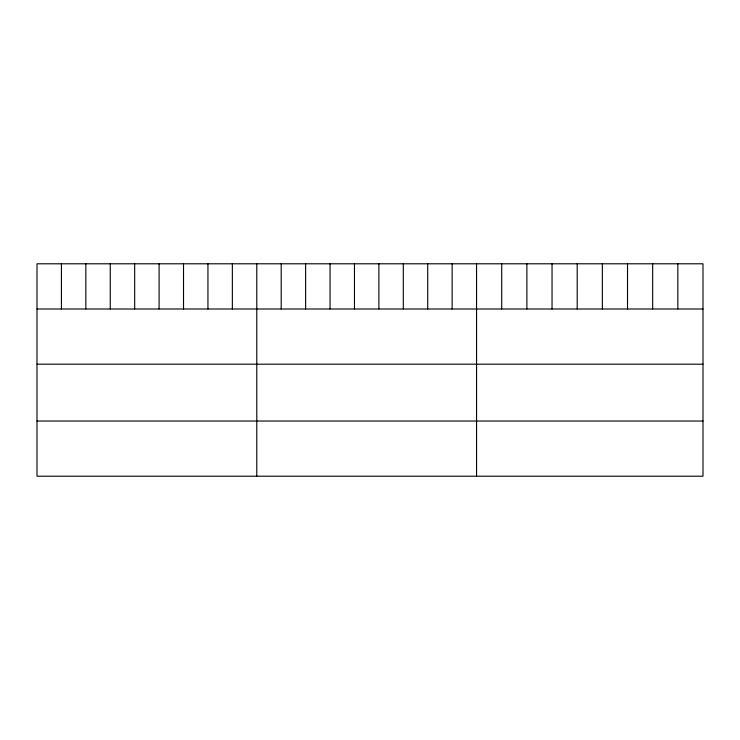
<?xml version="1.0" encoding="UTF-8"?>
<svg xmlns="http://www.w3.org/2000/svg" width="740" height="740" viewBox="0 0 740 740"><rect width="100%" height="100%" fill="white"/><g stroke="black" fill="none" stroke-linecap="round" stroke-linejoin="round"><path stroke-width="1.11" d="M703 308.996L703 476.209L37 476.209L37 263.792L703 263.792L703 308.996L37 308.996M37 364.182L703 364.182M37 421.032L703 421.032M677.84 263.792L677.84 308.996M652.68 263.792L652.68 308.996M627.52 263.792L627.52 308.996M602.36 263.792L602.36 308.996M577.2 263.792L577.2 308.996M552.04 263.792L552.04 308.996M526.88 263.792L526.88 308.996M501.72 263.792L501.72 308.996M476.56 263.792L476.56 476.209M452.14 263.792L452.14 308.996M427.72 263.792L427.72 308.996M403.3 263.792L403.3 308.996M378.88 263.792L378.88 308.996M354.46 263.792L354.46 308.996M330.04 263.792L330.04 308.996M305.62 263.792L305.62 308.996M281.2 263.792L281.2 308.996M256.78 263.792L256.78 476.209M232.36 263.792L232.36 308.996M207.94 263.792L207.94 308.996M183.52 263.792L183.52 308.996M159.1 263.792L159.1 308.996M134.68 263.792L134.68 308.996M110.26 263.792L110.26 308.996M85.84 263.792L85.84 308.996M61.42 263.792L61.42 308.996"/></g></svg>
